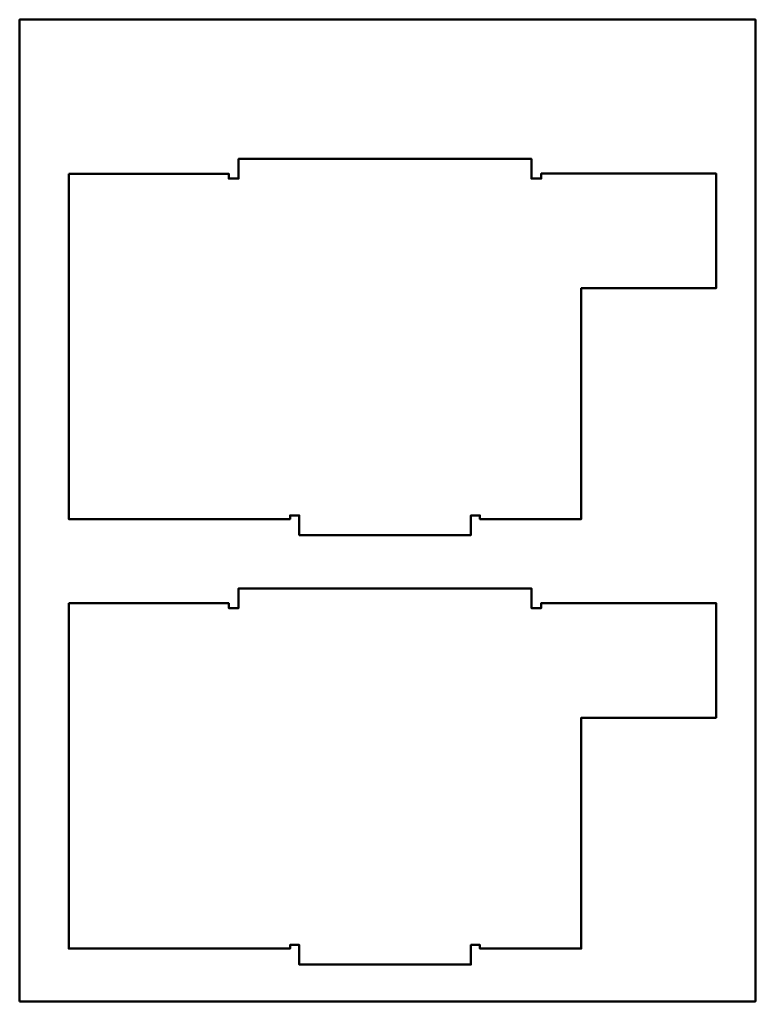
# Paper-space layout 'ISO A3 Title Block' of a CAD drawing. Header units: millimetres. Extents: x 0 to 300, y 0 to 400.
import ezdxf

# ---------------------------------------------------------------- set-up
doc = ezdxf.new("R2010")
doc.units = ezdxf.units.MM
doc.layers.add('Номера', color=7, linetype='Continuous')
doc.layers.add('Чертеж', color=7, linetype='Continuous')

psp = doc.layouts.new('ISO A3 Title Block')

# ---------------------------------------------------------------- linework, layer by layer
at = {"layer": 'Номера', "lineweight": 50}
psp.add_lwpolyline([(0, 0), (300, 0), (300, 400), (0, 400)], close=True, dxfattribs=at)
at = {"layer": 'Чертеж', "lineweight": 50}
for points in [[(20, 337.23), (85.3, 337.24), (85.3, 335.24), (89.3, 335.24), (89.3, 343.24), (208.7, 343.25), (208.7, 335.25), (212.7, 335.25), (212.7, 337.25), (284, 337.26), (284, 290.53), (229.01, 290.53), (229.01, 196.51), (187.71, 196.51), (187.71, 198.01), (184.01, 198.01), (184.01, 190.01), (114.01, 190), (114.01, 198), (110.31, 198), (110.31, 196.5), (20, 196.49), (20, 337.23)], [(20, 162.23), (85.3, 162.24), (85.3, 160.24), (89.3, 160.24), (89.3, 168.24), (208.7, 168.25), (208.7, 160.25), (212.7, 160.25), (212.7, 162.25), (284, 162.26), (284, 115.53), (229.01, 115.53), (229.01, 21.51), (187.71, 21.51), (187.71, 23.01), (184.01, 23.01), (184.01, 15.01), (114.01, 15), (114.01, 23), (110.31, 23), (110.31, 21.5), (20, 21.49), (20, 162.23)]]:
    psp.add_lwpolyline(points, dxfattribs=at)

doc.saveas('drawing.dxf')
